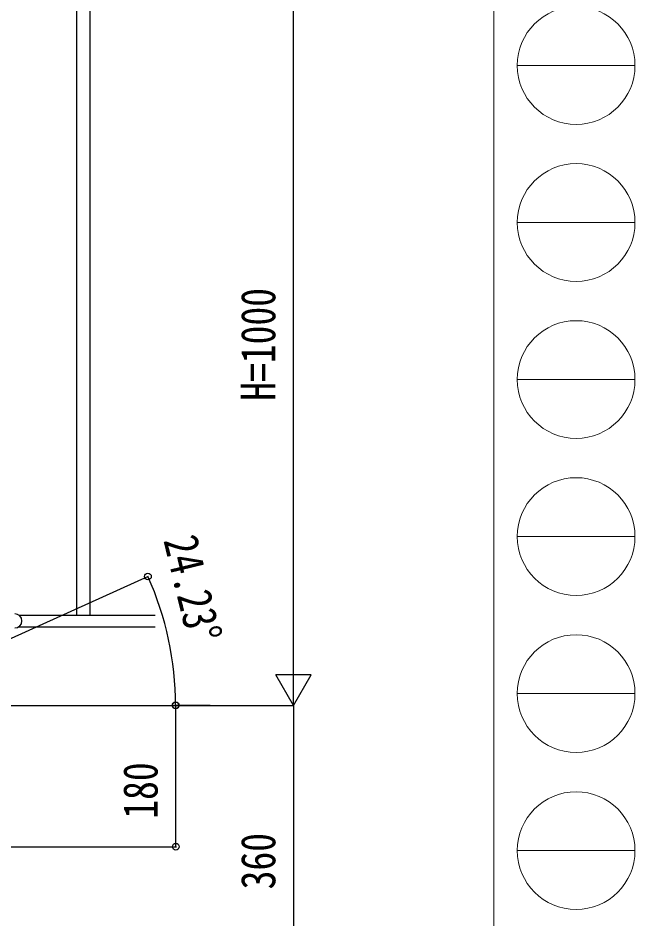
# Model space of a CAD drawing. Units: millimetres, scale not verified. Extents: x -4143 to 4140, y -2900 to 2898.
# Drawn here: x 3354 to 4140, y -1865 to -717 of the extents above; entities that cross this region are included whole.
import ezdxf
from ezdxf.enums import TextEntityAlignment as Align

# ---------------------------------------------------------------- set-up
doc = ezdxf.new("R2010")
doc.units = ezdxf.units.MM
doc.header["$LTSCALE"] = 10
doc.layers.add('0-3_YKK_A1', color=4, linetype='Continuous')
doc.layers.add('0-4_YKK_D', color=6, linetype='Continuous')
doc.layers.add('0-5_YKK_ZWAK', color=92, linetype='Continuous', lineweight=18)
doc.styles.add('ＭＳ ゴシック', font='')
doc.styles.get('ＭＳ ゴシック').set_extended_font_data('MS Gothic')

msp = doc.modelspace()

# ---------------------------------------------------------------- linework, layer by layer
at = {"layer": '0-3_YKK_A1'}
for p, q in [((3428.39, -617.46), (3428.39, -1477.46)), ((3445.39, -617.46), (3445.39, -1477.46)), ((3354.86, -1477.46), (3528.74, -1477.46)), ((3354.86, -1492.46), (3528.74, -1492.46))]:
    msp.add_line(p, q, dxfattribs=at)
msp.add_lwpolyline([(2354.89, -1952.5), (3154.89, -1592.5), (3554.89, -1592.5)], dxfattribs=at)
msp.add_arc((3349.89, -1484.96), 9, 270, 90, dxfattribs=at)
at = {"layer": '0-4_YKK_D'}
for p, q in [((3704.89, -1547.5), (3704.89, -637.5)), ((3201.4, -1571.57), (3520.33, -1428.05)), ((3704.89, -1592.5), (3704.89, -1514.56)), ((3704.89, -1592.5), (3682.39, -1553.53)), ((3727.39, -1553.53), (3682.39, -1553.53)), ((3704.89, -1592.5), (3727.39, -1553.53)), ((3425.93, -1592.5), (3705.89, -1592.5)), ((3455.89, -1592.5), (3555.89, -1592.5)), ((3598.89, -1592.5), (3553.63, -1592.5)), ((3554.89, -1772.5), (3554.89, -1592.5)), ((3600.89, -1592.5), (3705.89, -1592.5)), ((3704.89, -1592.5), (3704.89, -1952.5)), ((3205.89, -1772.5), (3555.89, -1772.5))]:
    msp.add_line(p, q, dxfattribs=at)
for centre in [(3519.42, -1428.46), (3554.63, -1592.5), (3554.89, -1592.5), (3554.89, -1772.5)]:
    msp.add_circle(centre, 4.25, dxfattribs=at)
msp.add_arc((3154.89, -1592.5), 399.74, 0, 24.22803, dxfattribs=at)
at = {"layer": '0-5_YKK_ZWAK', "color": 7}
msp.add_line((3959.92, 2847.5), (3959.92, -2452.5), dxfattribs=at)
at = {"layer": '0-5_YKK_ZWAK'}
for p, q in [((3989.92, -777.5), (4139.92, -777.5)), ((3989.92, -977.5), (4139.92, -977.5)), ((3989.92, -1177.5), (4139.92, -1177.5)), ((3989.92, -1377.5), (4139.92, -1377.5)), ((3989.92, -1577.5), (4139.92, -1577.5)), ((3989.92, -1777.5), (4139.92, -1777.5))]:
    msp.add_line(p, q, dxfattribs=at)
at = {"layer": '0-5_YKK_ZWAK', "color": 7}
for centre in [(4064.92, -777.5), (4064.92, -977.5), (4064.92, -1177.5), (4064.92, -1377.5), (4064.92, -1577.5), (4064.92, -1777.5)]:
    msp.add_circle(centre, 75, dxfattribs=at)

# ---------------------------------------------------------------- texts
at = {"layer": '0-4_YKK_D', "style": 'ＭＳ ゴシック', "width": 0.8}
for s, rotation, p in [('H=1000', 90, (3694.89, -1204.5)), ('24.23°', 283.665, (3526.2, -1385.32)), ('180', 90, (3544.89, -1736.9)), ('360', 90, (3694.89, -1826.9))]:
    msp.add_text(s, height=43.99, rotation=rotation, dxfattribs=at).set_placement(p, align=Align.BOTTOM_LEFT)

doc.saveas('drawing.dxf')
